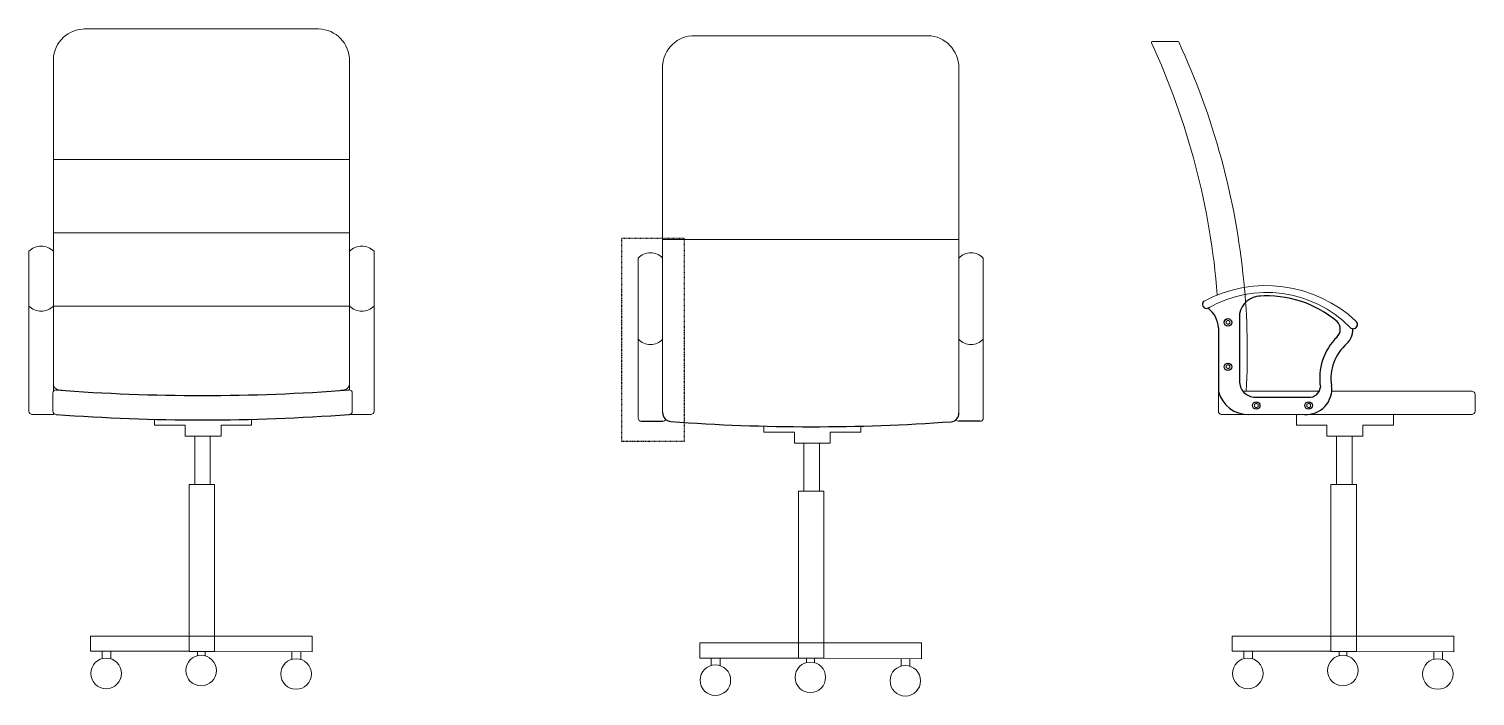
# Model space of a CAD drawing. Header units: inches. Extents: x -342 to 175, y -91 to 152.
# Drawn here: x -342.1 to -105.5, y 43.4 to 152.5 of the extents above; entities that cross this region are included whole.
import ezdxf

# ---------------------------------------------------------------- set-up
doc = ezdxf.new("R2010")
doc.units = ezdxf.units.IN
doc.header["$MEASUREMENT"] = 0
doc.linetypes.add('HIDDEN', pattern=[0.375, 0.25, -0.125])

msp = doc.modelspace()

# ---------------------------------------------------------------- linework, layer by layer
at = {"lineweight": 5}
for p, q in [((-158.42034, 150.44357), (-154.15909, 150.44357)), ((-338.11729, 131.14357), (-289.66297, 131.14357)), ((-338.11729, 119.14357), (-289.66297, 119.14357)), ((-238.44736, 118.03442), (-189.99304, 118.03442)), ((-338.11729, 107.14357), (-289.66297, 107.14357)), ((-338.21729, 92.92747), (-338.21729, 89.96099)), ((-105.53186, 89.94108), (-105.53186, 92.71021)), ((-315.00091, 77.98107), (-312.44, 77.98107)), ((-215.33098, 76.87192), (-212.77007, 76.87192)), ((-128.21856, 77.98107), (-125.65766, 77.98107)), ((-315.89974, 53.18314), (-332.02937, 53.18314)), ((-332.02937, 53.18314), (-332.02937, 50.69312)), ((-315.89974, 50.69312), (-315.89974, 53.18314)), ((-315.89974, 53.18314), (-315.89974, 50.66968)), ((-311.89974, 53.18314), (-295.77011, 53.18314)), ((-311.73655, 50.66968), (-311.73655, 53.18314)), ((-295.77011, 53.18314), (-295.77011, 50.58909)), ((-216.22982, 52.07398), (-232.35945, 52.07398)), ((-232.35945, 52.07398), (-232.35945, 49.58396)), ((-216.22982, 49.58396), (-216.22982, 52.07398)), ((-216.22982, 52.07398), (-216.22982, 49.56053)), ((-212.22982, 52.07398), (-196.10019, 52.07398)), ((-212.06663, 49.56053), (-212.06663, 52.07398)), ((-196.10019, 52.07398), (-196.10019, 49.47994)), ((-129.1174, 53.18314), (-145.24703, 53.18314)), ((-145.24703, 53.18314), (-145.24703, 50.69312)), ((-129.1174, 50.69312), (-129.1174, 53.18314)), ((-129.1174, 53.18314), (-129.1174, 50.66968)), ((-125.1174, 53.18314), (-108.98777, 53.18314)), ((-124.95421, 50.66968), (-124.95421, 53.18314)), ((-108.98777, 53.18314), (-108.98777, 50.58909)), ((-332.02937, 50.69312), (-315.89974, 50.69312)), ((-330.15828, 50.69312), (-330.15828, 49.48751)), ((-328.72408, 50.69312), (-328.72408, 49.46051)), ((-315.89974, 50.66968), (-311.73655, 50.66968)), ((-314.55779, 50.66968), (-314.55779, 49.97251)), ((-313.28057, 50.66968), (-313.28057, 49.9413)), ((-295.77011, 50.58909), (-311.73655, 50.66968)), ((-299.08373, 50.60582), (-299.08373, 49.39178)), ((-297.64953, 50.59858), (-297.64953, 49.36478)), ((-145.24703, 50.69312), (-129.1174, 50.69312)), ((-143.37593, 50.69312), (-143.37593, 49.48751)), ((-141.94174, 50.69312), (-141.94174, 49.46051)), ((-129.1174, 50.66968), (-124.95421, 50.66968)), ((-127.77544, 50.66968), (-127.77544, 49.97251)), ((-126.49823, 50.66968), (-126.49823, 49.9413)), ((-108.98777, 50.58909), (-124.95421, 50.66968)), ((-112.30139, 50.60582), (-112.30139, 49.39178)), ((-110.86719, 50.59858), (-110.86719, 49.36478)), ((-232.35945, 49.58396), (-216.22982, 49.58396)), ((-230.48835, 49.58396), (-230.48835, 48.37836)), ((-229.05415, 49.58396), (-229.05415, 48.35136)), ((-216.22982, 49.56053), (-212.06663, 49.56053)), ((-214.88786, 49.56053), (-214.88786, 48.86336)), ((-213.61064, 49.56053), (-213.61064, 48.83214)), ((-196.10019, 49.47994), (-212.06663, 49.56053)), ((-199.4138, 49.49667), (-199.4138, 48.28263)), ((-197.97961, 49.48943), (-197.97961, 48.25562))]:
    msp.add_line(p, q, dxfattribs=at)
for p, q in [((-144.05902, 105.87819), (-144.05902, 94.65928)), ((-147.51164, 103.58814), (-147.48865, 93.18648)), ((-141.23059, 92.28041), (-132.7966, 92.28041)), ((-241.89396, 88.33574), (-238.44736, 88.33574)), ((-186.54522, 88.33375), (-189.99198, 88.33375))]:
    msp.add_line(p, q)
for points in [[(-333.06021, 152.48105), (-294.72268, 152.48105)], [(-233.39028, 151.37189), (-195.05275, 151.37189)], [(-338.11729, 94.44357), (-338.11729, 147.48105)], [(-289.66297, 94.44357), (-289.66297, 147.36358)], [(-238.44736, 93.33442), (-238.44736, 146.37189)], [(-189.99304, 93.33442), (-189.99304, 146.25442)], [(-342.11606, 89.93446), (-342.11729, 116.11753)], [(-338.11729, 116.11753), (-338.11729, 93.24265)], [(-289.6619, 93.44292), (-289.66297, 116.11753)], [(-285.66297, 116.11753), (-285.66297, 89.93247)], [(-242.44613, 88.82531), (-242.44736, 115.00838)], [(-238.44736, 115.00838), (-238.44736, 89.78669)], [(-189.99198, 89.6703), (-189.99304, 115.00838)], [(-185.99304, 115.00838), (-185.99304, 88.82332)], [(-146.24963, 104.65396), (-145.94963, 104.87896), (-145.64963, 104.65396), (-145.64963, 104.35396), (-145.94963, 104.12896), (-146.24963, 104.35396), (-146.24963, 104.65396)], [(-146.24963, 97.395), (-145.94963, 97.62), (-145.64963, 97.395), (-145.64963, 97.095), (-145.94963, 96.87), (-146.24963, 97.095), (-146.24963, 97.395)], [(-338.21729, 92.92747), (-338.21729, 92.954)], [(-289.21729, 93.02251), (-289.21729, 89.86397)], [(-147.48874, 93.22631), (-147.53186, 93.22631), (-147.53186, 89.94108)], [(-131.02675, 93.22631), (-143.51972, 93.22631)], [(-105.9896, 93.22631), (-128.98331, 93.22631)], [(-338.21729, 89.93446), (-338.21729, 89.96099)], [(-141.6358, 91.0441), (-141.3358, 91.2691), (-141.0358, 91.0441), (-141.0358, 90.7441), (-141.3358, 90.5191), (-141.6358, 90.7441), (-141.6358, 91.0441)], [(-133.05206, 91.0441), (-132.75206, 91.2691), (-132.45206, 91.0441), (-132.45206, 90.7441), (-132.75206, 90.5191), (-133.05206, 90.7441), (-133.05206, 91.0441)], [(-338.11729, 89.64581), (-338.11729, 89.44357), (-341.64134, 89.44357)], [(-321.54677, 88.63224), (-321.54677, 87.65445), (-316.54677, 87.65445), (-316.54677, 85.86091), (-310.6808, 85.86091), (-310.6808, 87.65445), (-305.6808, 87.65445), (-305.6808, 88.63727)], [(-286.11389, 89.44357), (-289.66172, 89.44357)], [(-147.08292, 89.44357), (-105.98081, 89.44357)], [(-134.76443, 89.44357), (-134.76443, 87.65445), (-129.76443, 87.65445), (-129.76443, 85.86091), (-123.89845, 85.86091), (-123.89845, 87.65445), (-118.89845, 87.65445), (-118.89845, 89.44357)], [(-315.00091, 85.86091), (-315.00091, 77.98107)], [(-312.44, 77.98107), (-312.44, 85.86091)], [(-221.87685, 87.52309), (-221.87685, 86.5453), (-216.87685, 86.5453), (-216.87685, 84.75175), (-211.01087, 84.75175), (-211.01087, 86.5453), (-206.01087, 86.5453), (-206.01087, 87.52812)], [(-128.21856, 85.86091), (-128.21856, 77.98107)], [(-125.65766, 77.98107), (-125.65766, 85.86091)], [(-215.33098, 84.75175), (-215.33098, 76.87192)], [(-212.77007, 76.87192), (-212.77007, 84.75175)], [(-315.89974, 53.18314), (-315.89974, 77.98107), (-315.00091, 77.98107)], [(-315.89974, 53.18314), (-311.73655, 53.18314), (-311.73655, 77.98107), (-312.44, 77.98107)], [(-216.22982, 52.07398), (-216.22982, 76.87192), (-215.33098, 76.87192)], [(-216.22982, 52.07398), (-212.06663, 52.07398), (-212.06663, 76.87192), (-212.77007, 76.87192)], [(-129.1174, 53.18314), (-129.1174, 77.98107), (-128.21856, 77.98107)], [(-129.1174, 53.18314), (-124.95421, 53.18314), (-124.95421, 77.98107), (-125.65766, 77.98107)]]:
    msp.add_lwpolyline(points, dxfattribs=at)
at = {"linetype": 'HIDDEN', "ltscale": 0.1}
msp.add_lwpolyline([(-245.12655, 118.28876), (-234.92044, 118.28876), (-234.92044, 85.02179), (-245.12655, 85.02179), (-245.12655, 118.28876)], dxfattribs=at)
for centre in [(-145.96133, 104.49293), (-145.96133, 97.21663), (-141.3353, 90.89237), (-132.76353, 90.89237)]:
    msp.add_circle(centre, 0.61227)
at = {"lineweight": 5}
for centre in [(-313.94899, 47.54777), (-127.16665, 47.54777), (-329.48626, 47.07953), (-298.41172, 46.9838), (-229.81634, 45.97037), (-214.27906, 46.43862), (-198.74179, 45.87464), (-142.70392, 47.07953), (-111.62937, 46.9838)]:
    msp.add_circle(centre, 2.5, dxfattribs=at)
for centre, radius, start, end in [((-332.94454, 147.30665), 5.17569, 88.7194107, 178.0690314), ((-294.83835, 147.30665), 5.17569, 359.3697901, 88.7194107), ((-233.27461, 146.1975), 5.17569, 88.7194107, 178.0690314), ((-195.16842, 146.1975), 5.17569, 359.3697901, 88.7194107), ((-158.21293, 150.27408), 0.26786, 140.7444336, 190.2735498), ((-268.2727, 99.50192), 120.94697, 4.4960978, 24.79631), ((-154.22723, 150.1701), 0.28183, 40.4289947, 76.008997), ((-263.75033, 99.50192), 120.94697, 5.550114, 24.8623742), ((-340.11729, 114.19583), 2.77361, 43.8562273, 136.1437727), ((-287.66297, 114.19583), 2.77361, 43.8562273, 136.1437727), ((-240.44736, 113.08668), 2.77361, 43.8562273, 136.1437727), ((-187.99304, 113.08668), 2.77361, 43.8562273, 136.1437727), ((-253.91513, 99.88783), 111.122, 356.5631821, 5.8425298), ((-139.7385, 88.9531), 21.55349, 46.9025367, 118.0145138), ((-139.63116, 90.22205), 19.16458, 44.5890454, 119.9938079), ((-340.11729, 109.0876), 2.77361, 223.8562273, 316.1437727), ((-287.66339, 109.0876), 2.77361, 223.8562273, 316.1437727), ((-240.44736, 103.64642), 2.77361, 223.8562273, 316.1437727), ((-187.99347, 103.64642), 2.77361, 223.8562273, 316.1437727), ((-337.71241, 92.94074), 0.50505, 84.6270076, 181.5048756), ((-337.02173, 94.5178), 1.09807, 183.8762117, 281.9617268), ((-290.75853, 94.5178), 1.09807, 258.0382732, 356.1237883), ((-289.71568, 92.94074), 0.50505, 358.4951244, 95.3729924), ((-106.03674, 92.72347), 0.50505, 358.4951244, 95.3729924), ((-341.61118, 89.94773), 0.50505, 178.4951244, 275.3729924), ((-337.71241, 89.94773), 0.50505, 178.4951244, 275.3729924), ((-289.71568, 89.94574), 0.50505, 264.6270076, 1.5048756), ((-286.16785, 89.94574), 0.50505, 264.6270076, 1.5048756), ((-147.02683, 89.9455), 0.50505, 179.4983748, 276.3762428), ((-106.0369, 89.9455), 0.50505, 263.6237572, 0.5016252), ((-241.94125, 88.83857), 0.50505, 178.4951244, 275.3729924), ((-238.40007, 88.83857), 0.50505, 264.6270076, 335.0227341), ((-190.03927, 88.83658), 0.50505, 216.0795277, 275.3729924), ((-186.49792, 88.83658), 0.50505, 264.6270076, 1.5048756)]:
    msp.add_arc(centre, radius, start, end, dxfattribs=at)
for centre, radius, start, end in [((-149.45587, 107.44599), 0.67185, 127.1994396, 314.6337991), ((-151.82295, 103.38347), 4.31617, 2.7180195, 52.7709456), ((-140.54962, 105.23077), 3.56862, 91.6417119, 169.5475582), ((-139.63942, 90.85349), 17.97297, 50.1023679, 94.0156901), ((-129.3531, 103.37174), 1.77661, 312.7642733, 45.6521102), ((-125.47088, 104.15808), 0.70332, 223.2793647, 49.3018039), ((-121.55442, 95.36229), 9.40242, 134.2501281, 189.1201418), ((-128.57551, 103.23187), 3.03865, 304.342783, 4.2812058), ((-121.75329, 95.39026), 7.35832, 130.1324451, 189.5111597), ((-141.53272, 94.79209), 2.52978, 183.0091676, 276.8591354), ((-313.71404, 408.75488), 316.21966, 265.6561497, 274.3471322), ((-142.71779, 94.35032), 4.91077, 193.4618901, 272.31958), ((-133.1193, 93.58229), 4.15128, 265.5415773, 8.19974), ((-132.5971, 94.03584), 1.76673, 263.5162622, 354.6775854), ((-313.71404, 404.75488), 316.21966, 265.6561497, 274.3471322), ((-236.97327, 89.73727), 1.47492, 178.0800555, 265.533406), ((-214.04412, 403.64573), 316.21966, 265.8209552, 274.1400508), ((-191.25358, 89.52103), 1.2704, 271.7516871, 6.7475405)]:
    msp.add_arc(centre, radius, start, end)

doc.saveas('drawing.dxf')
